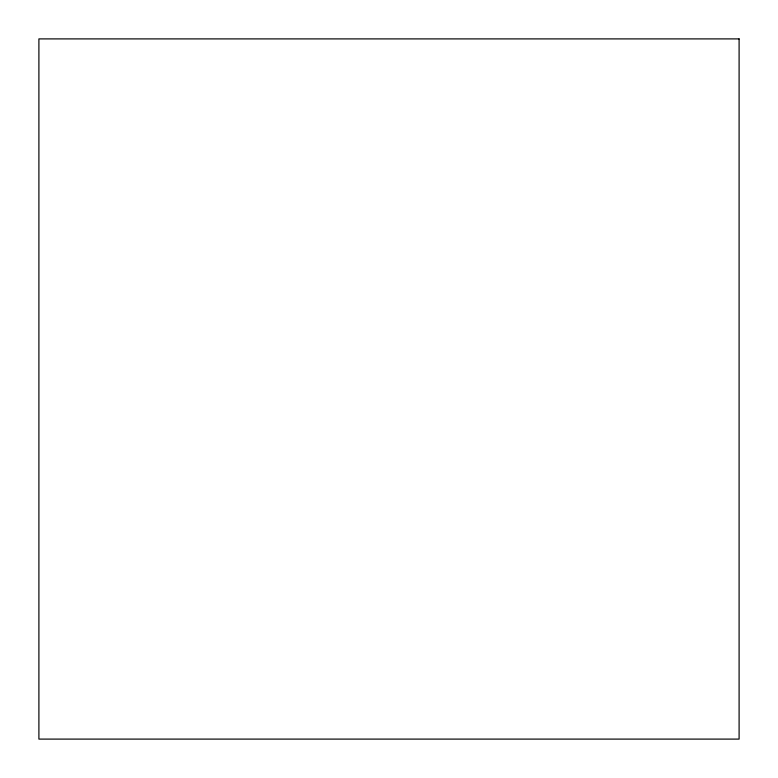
<?xml version="1.0" encoding="UTF-8"?>
<svg xmlns="http://www.w3.org/2000/svg" width="778" height="778" viewBox="0 0 778 778"><rect width="100%" height="100%" fill="white"/><g stroke="black" fill="none" stroke-linecap="round" stroke-linejoin="round"><path stroke-width="1.17" d="M739.1 38.9L38.9 38.9L38.9 739.1L739.1 739.1L739.1 38.9"/></g></svg>
